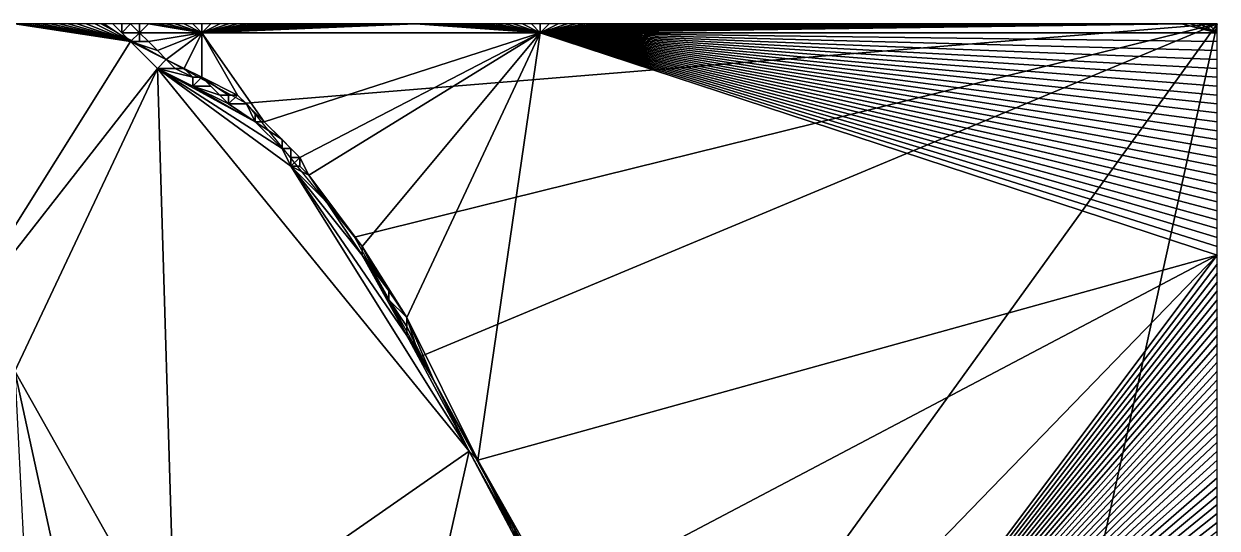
# Model space of a CAD drawing. Header units: metres. Extents: x -1103 to 901, y -902 to 905.
# Drawn here: x 632 to 900, y 786.7 to 900 of the extents above; entities that cross this region are included whole.
import ezdxf

# ---------------------------------------------------------------- set-up
doc = ezdxf.new("R2010")
doc.units = ezdxf.units.M
for name, color, linetype in [('OSM_TERRAIN', 3, 'CONTINUOUS'), ('OSM_WATER_OUTLINES', 4, 'CONTINUOUS'), ('OSM_WATER_SURFACE', 5, 'CONTINUOUS')]:
    doc.layers.add(name, color=color, linetype=linetype)

msp = doc.modelspace()

# ---------------------------------------------------------------- linework, layer by layer
at = {"layer": 'OSM_TERRAIN'}
for points in [[(612, 826, 3.73), (656, 896, 1.39), (630, 900, 2.24)], [(656, 896, 1.39), (632, 900, 2.17), (630, 900, 2.24)], [(656, 896, 1.39), (634, 900, 2.1), (632, 900, 2.17)], [(634, 900, 2.1), (656, 896, 1.39), (636, 900, 2.03)], [(656, 896, 1.39), (638, 900, 1.96), (636, 900, 2.03)], [(656, 896, 1.39), (640, 900, 1.89), (638, 900, 1.96)], [(656, 896, 1.39), (642, 900, 1.82), (640, 900, 1.89)], [(642, 900, 1.82), (656, 896, 1.39), (644, 900, 1.75)], [(656, 896, 1.39), (646, 900, 1.68), (644, 900, 1.75)], [(656, 896, 1.39), (648, 900, 1.62), (646, 900, 1.68)], [(656, 896, 1.39), (650, 900, 1.55), (648, 900, 1.62)], [(656, 896, 1.39), (652, 900, 1.49), (650, 900, 1.55)], [(656, 896, 1.39), (654, 898), (652, 900, 1.49)], [(654, 898), (654, 900, 1.42), (652, 900, 1.49)], [(654, 898), (656, 900, 1.35), (654, 900, 1.42)], [(654, 898), (658, 898), (656, 900, 1.35)], [(656, 896, 1.39), (658, 898), (654, 898)], [(658, 898), (658, 900, 1.29), (656, 900, 1.35)], [(656, 896, 1.39), (658, 896), (658, 898)], [(658, 898), (672, 898), (660, 900, 1.23)], [(658, 898), (660, 900, 1.23), (658, 900, 1.29)], [(658, 896), (660, 896), (658, 898)], [(660, 896), (672, 898), (658, 898)], [(672, 898), (662, 900, 1.17), (660, 900, 1.23)], [(662, 894), (672, 898), (660, 896)], [(672, 898), (664, 900, 1.11), (662, 900, 1.17)], [(662, 894), (664, 892), (672, 898)], [(672, 898), (666, 900, 1.05), (664, 900, 1.11)], [(664, 892), (668, 890), (672, 898)], [(672, 898), (668, 900, 0.99), (666, 900, 1.05)], [(672, 898), (670, 900, 0.93), (668, 900, 0.99)], [(672, 888), (672, 898), (668, 890)], [(672, 898), (672, 900, 0.88), (670, 900, 0.93)], [(672, 898), (674, 900, 0.82), (672, 900, 0.88)], [(672, 898), (676, 900, 0.76), (674, 900, 0.82)], [(672, 898), (678, 900, 0.71), (676, 900, 0.76)], [(672, 898), (680, 900, 0.66), (678, 900, 0.71)], [(672, 898), (682, 900, 0.6), (680, 900, 0.66)], [(672, 898), (684, 900, 0.55), (682, 900, 0.6)], [(672, 898), (686, 900, 0.5), (684, 900, 0.55)], [(672, 898), (688, 900, 0.45), (686, 900, 0.5)], [(672, 898), (690, 900, 0.41), (688, 900, 0.45)], [(672, 898), (692, 900, 0.36), (690, 900, 0.41)], [(672, 898), (694, 900, 0.31), (692, 900, 0.36)], [(672, 898), (696, 900, 0.26), (694, 900, 0.31)], [(672, 898), (698, 900, 0.22), (696, 900, 0.26)], [(672, 898), (700, 900, 0.17), (698, 900, 0.22)], [(672, 898), (702, 900, 0.13), (700, 900, 0.17)], [(672, 898), (704, 900, 0.09), (702, 900, 0.13)], [(672, 898), (706, 900, 0.04), (704, 900, 0.09)], [(672, 898), (708, 900, 0), (706, 900, 0.04)], [(672, 898), (710, 900, -0.04), (708, 900, 0)], [(672, 898), (712, 900, -0.08), (710, 900, -0.04)], [(672, 898), (714, 900, -0.12), (712, 900, -0.08)], [(672, 898), (716, 900, -0.15), (714, 900, -0.12)], [(672, 898), (718, 900, -0.19), (716, 900, -0.15)], [(672, 898), (720, 900, -0.23), (718, 900, -0.19)], [(672, 898), (748, 898), (720, 900, -0.23)], [(686, 878), (672, 898), (680, 884)], [(686, 878), (748, 898), (672, 898)], [(680, 884), (672, 898), (672, 888)], [(694, 870), (748, 898), (686, 878)], [(696, 866), (748, 898), (694, 870)], [(708, 850), (748, 898), (696, 866)], [(718, 834), (748, 898), (708, 850)], [(734, 802), (748, 898), (718, 834)], [(748, 898), (722, 900, -0.26), (720, 900, -0.23)], [(748, 898), (724, 900, -0.29), (722, 900, -0.26)], [(748, 898), (726, 900, -0.33), (724, 900, -0.29)], [(748, 898), (728, 900, -0.36), (726, 900, -0.33)], [(748, 898), (730, 900, -0.39), (728, 900, -0.36)], [(748, 898), (732, 900, -0.42), (730, 900, -0.39)], [(748, 898), (734, 900, -0.46), (732, 900, -0.42)], [(748, 898), (736, 900, -0.48), (734, 900, -0.46)], [(734, 802), (900, 848), (748, 898)], [(748, 898), (738, 900, -0.51), (736, 900, -0.48)], [(748, 898), (740, 900, -0.54), (738, 900, -0.51)], [(748, 898), (742, 900, -0.57), (740, 900, -0.54)], [(748, 898), (744, 900, -0.59), (742, 900, -0.57)], [(748, 898), (746, 900, -0.62), (744, 900, -0.59)], [(748, 898), (748, 900, -0.64), (746, 900, -0.62)], [(748, 898), (750, 900, -0.67), (748, 900, -0.64)], [(748, 898), (752, 900, -0.69), (750, 900, -0.67)], [(748, 898), (754, 900, -0.71), (752, 900, -0.69)], [(748, 898), (756, 900, -0.73), (754, 900, -0.71)], [(748, 898), (758, 900, -0.76), (756, 900, -0.73)], [(748, 898), (760, 900, -0.77), (758, 900, -0.76)], [(748, 898), (762, 900, -0.79), (760, 900, -0.77)], [(748, 898), (764, 900, -0.81), (762, 900, -0.79)], [(748, 898), (766, 900, -0.83), (764, 900, -0.81)], [(748, 898), (768, 900, -0.85), (766, 900, -0.83)], [(748, 898), (770, 900, -0.86), (768, 900, -0.85)], [(748, 898), (772, 900, -0.88), (770, 900, -0.86)], [(748, 898), (774, 900, -0.89), (772, 900, -0.88)], [(748, 898), (776, 900, -0.91), (774, 900, -0.89)], [(748, 898), (778, 900, -0.92), (776, 900, -0.91)], [(748, 898), (780, 900, -0.93), (778, 900, -0.92)], [(748, 898), (782, 900, -0.95), (780, 900, -0.93)], [(748, 898), (784, 900, -0.96), (782, 900, -0.95)], [(748, 898), (786, 900, -0.97), (784, 900, -0.96)], [(748, 898), (788, 900, -0.98), (786, 900, -0.97)], [(748, 898), (790, 900, -0.99), (788, 900, -0.98)], [(748, 898), (792, 900, -0.99), (790, 900, -0.99)], [(748, 898), (794, 900, -1), (792, 900, -0.99)], [(748, 898), (796, 900, -1.01), (794, 900, -1)], [(748, 898), (798, 900, -1.01), (796, 900, -1.01)], [(748, 898), (800, 900, -1.02), (798, 900, -1.01)], [(748, 898), (802, 900, -1.02), (800, 900, -1.02)], [(748, 898), (804, 900, -1.03), (802, 900, -1.02)], [(748, 898), (806, 900, -1.03), (804, 900, -1.03)], [(748, 898), (808, 900, -1.03), (806, 900, -1.03)], [(748, 898), (810, 900, -1.04), (808, 900, -1.03)], [(748, 898), (812, 900, -1.04), (810, 900, -1.04)], [(748, 898), (814, 900, -1.04), (812, 900, -1.04)], [(748, 898), (816, 900, -1.04), (814, 900, -1.04)], [(748, 898), (818, 900, -1.04), (816, 900, -1.04)], [(748, 898), (820, 900, -1.04), (818, 900, -1.04)], [(748, 898), (822, 900, -1.04), (820, 900, -1.04)], [(748, 898), (824, 900, -1.03), (822, 900, -1.04)], [(748, 898), (826, 900, -1.03), (824, 900, -1.03)], [(748, 898), (828, 900, -1.03), (826, 900, -1.03)], [(748, 898), (830, 900, -1.02), (828, 900, -1.03)], [(748, 898), (832, 900, -1.02), (830, 900, -1.02)], [(748, 898), (834, 900, -1.01), (832, 900, -1.02)], [(748, 898), (836, 900, -1.01), (834, 900, -1.01)], [(748, 898), (838, 900, -1), (836, 900, -1.01)], [(748, 898), (840, 900, -0.99), (838, 900, -1)], [(748, 898), (842, 900, -0.98), (840, 900, -0.99)], [(748, 898), (844, 900, -0.98), (842, 900, -0.98)], [(748, 898), (846, 900, -0.97), (844, 900, -0.98)], [(748, 898), (848, 900, -0.96), (846, 900, -0.97)], [(748, 898), (850, 900, -0.95), (848, 900, -0.96)], [(748, 898), (852, 900, -0.94), (850, 900, -0.95)], [(748, 898), (854, 900, -0.93), (852, 900, -0.94)], [(748, 898), (856, 900, -0.92), (854, 900, -0.93)], [(748, 898), (858, 900, -0.91), (856, 900, -0.92)], [(748, 898), (860, 900, -0.89), (858, 900, -0.91)], [(748, 898), (862, 900, -0.88), (860, 900, -0.89)], [(748, 898), (864, 900, -0.87), (862, 900, -0.88)], [(748, 898), (866, 900, -0.85), (864, 900, -0.87)], [(748, 898), (868, 900, -0.84), (866, 900, -0.85)], [(748, 898), (870, 900, -0.83), (868, 900, -0.84)], [(748, 898), (872, 900, -0.81), (870, 900, -0.83)], [(748, 898), (874, 900, -0.8), (872, 900, -0.81)], [(748, 898), (876, 900, -0.78), (874, 900, -0.8)], [(748, 898), (878, 900, -0.77), (876, 900, -0.78)], [(748, 898), (880, 900, -0.76), (878, 900, -0.77)], [(748, 898), (882, 900, -0.74), (880, 900, -0.76)], [(748, 898), (884, 900, -0.72), (882, 900, -0.74)], [(748, 898), (886, 900, -0.71), (884, 900, -0.72)], [(748, 898), (888, 900, -0.69), (886, 900, -0.71)], [(748, 898), (890, 900, -0.68), (888, 900, -0.69)], [(748, 898), (892, 900, -0.66), (890, 900, -0.68)], [(748, 898), (900, 898), (892, 900, -0.66)], [(900, 848), (900, 850), (748, 898)], [(900, 850), (900, 852), (748, 898)], [(900, 852), (900, 854), (748, 898)], [(748, 898), (900, 854), (900, 856)], [(900, 856), (900, 858), (748, 898)], [(748, 898), (900, 858), (900, 860)], [(900, 860), (900, 862), (748, 898)], [(748, 898), (900, 862), (900, 864)], [(900, 864), (900, 866), (748, 898)], [(748, 898), (900, 866), (900, 868)], [(748, 898), (900, 868), (900, 870)], [(748, 898), (900, 870), (900, 872)], [(900, 872), (900, 874), (748, 898)], [(748, 898), (900, 874), (900, 876)], [(748, 898), (900, 876), (900, 878)], [(900, 878), (900, 880), (748, 898)], [(900, 880), (900, 882), (748, 898)], [(748, 898), (900, 882), (900, 884)], [(900, 884), (900, 886), (748, 898)], [(748, 898), (900, 886), (900, 888)], [(748, 898), (900, 888), (900, 890)], [(900, 890), (900, 892), (748, 898)], [(900, 892), (900, 894), (748, 898)], [(748, 898), (900, 896), (900, 898)], [(748, 898), (900, 894), (900, 896)], [(900, 898), (894, 900, -0.64), (892, 900, -0.66)], [(900, 898), (896, 900, -0.63), (894, 900, -0.64)], [(900, 898), (898, 900, -0.61), (896, 900, -0.63)], [(900, 898), (900, 900, -0.59), (898, 900, -0.61)], [(662, 890, 1.26), (656, 896, 1.39), (612, 826, 3.73)], [(662, 890, 1.26), (664, 892), (656, 896, 1.39)], [(656, 896, 1.39), (664, 892), (662, 894)], [(656, 896, 1.39), (660, 896), (658, 896)], [(656, 896, 1.39), (662, 894), (660, 896)], [(630, 822, 3.2), (662, 890, 1.26), (612, 826, 3.73)], [(662, 890, 1.26), (630, 822, 3.2), (666, 758, 2.79)], [(662, 890, 1.26), (666, 890, 1.14), (664, 892)], [(666, 758, 2.79), (732, 804, 0.32), (662, 890, 1.26)], [(732, 804, 0.32), (692, 868, 0.62), (662, 890, 1.26)], [(662, 890, 1.26), (692, 868, 0.62), (690, 872, 0.64)], [(662, 890, 1.26), (690, 872, 0.64), (684, 878, 0.74)], [(684, 878, 0.74), (670, 886, 1.06), (662, 890, 1.26)], [(662, 890, 1.26), (670, 886, 1.06), (670, 888, 1.04)], [(662, 890, 1.26), (670, 888, 1.04), (666, 890, 1.14)], [(666, 890, 1.14), (668, 890), (664, 892)], [(670, 888, 1.04), (668, 890), (666, 890, 1.14)], [(670, 888, 1.04), (672, 888), (668, 890)], [(670, 886, 1.06), (672, 888), (670, 888, 1.04)], [(670, 886, 1.06), (674, 886, 0.94), (672, 888)], [(676, 884, 0.91), (672, 888), (674, 886, 0.94)], [(676, 884, 0.91), (678, 884, 0.85), (672, 888)], [(678, 884, 0.85), (680, 884), (672, 888)], [(684, 878, 0.74), (678, 882, 0.87), (670, 886, 1.06)], [(670, 886, 1.06), (678, 882, 0.87), (676, 884, 0.91)], [(670, 886, 1.06), (676, 884, 0.91), (674, 886, 0.94)], [(678, 882, 0.87), (678, 884, 0.85), (676, 884, 0.91)], [(678, 882, 0.87), (682, 882, 0.76), (680, 884)], [(678, 882, 0.87), (680, 884), (678, 884, 0.85)], [(684, 878, 0.74), (682, 882, 0.76), (678, 882, 0.87)], [(684, 880), (680, 884), (682, 882, 0.76)], [(684, 880), (686, 878), (680, 884)], [(684, 878, 0.74), (684, 880), (682, 882, 0.76)], [(684, 878, 0.74), (686, 878), (684, 880)], [(690, 872, 0.64), (690, 874), (684, 878, 0.74)], [(684, 878, 0.74), (690, 874), (686, 878)], [(692, 872), (686, 878), (690, 874)], [(692, 872), (694, 870), (686, 878)], [(690, 872, 0.64), (692, 872), (690, 874)], [(692, 868, 0.62), (692, 870), (690, 872, 0.64)], [(690, 872, 0.64), (692, 870), (692, 872)], [(692, 870), (694, 870), (692, 872)], [(692, 868, 0.62), (694, 868), (694, 870)], [(692, 868, 0.62), (694, 870), (692, 870)], [(694, 868), (696, 866), (694, 870)], [(732, 804, 0.32), (718, 830, 0.35), (692, 868, 0.62)], [(692, 868, 0.62), (718, 830, 0.35), (708, 848, 0.41)], [(708, 848, 0.41), (700, 860), (692, 868, 0.62)], [(700, 860), (696, 866), (692, 868, 0.62)], [(692, 868, 0.62), (696, 866), (694, 868)], [(700, 860), (708, 850), (696, 866)], [(708, 848, 0.41), (708, 850), (700, 860)], [(708, 848, 0.41), (710, 846), (708, 850)], [(710, 846), (714, 840), (708, 850)], [(714, 840), (718, 834), (708, 850)], [(708, 848, 0.41), (718, 830, 0.35), (714, 838, 0.36)], [(714, 838, 0.36), (714, 840), (708, 848, 0.41)], [(708, 848, 0.41), (714, 840), (710, 846)], [(752, 770), (900, 848), (734, 802)], [(752, 770), (778, 722), (900, 848)], [(900, 848), (778, 722), (792, 704)], [(792, 704), (900, 846), (900, 848)], [(792, 704), (900, 844), (900, 846)], [(792, 704), (900, 842), (900, 844)], [(900, 840), (900, 842), (792, 704)], [(714, 838, 0.36), (718, 834), (714, 840)], [(900, 838), (900, 840), (792, 704)], [(718, 830, 0.35), (718, 832), (714, 838, 0.36)], [(714, 838, 0.36), (718, 832), (718, 834)], [(792, 704), (900, 836), (900, 838)], [(724, 820), (734, 802), (718, 834)], [(724, 820), (718, 834), (720, 828)], [(720, 828), (718, 834), (718, 832)], [(792, 704), (900, 834), (900, 836)], [(900, 832), (900, 834), (792, 704)], [(718, 830, 0.35), (720, 828), (718, 832)], [(900, 830), (900, 832), (792, 704)], [(732, 804, 0.32), (724, 820), (718, 830, 0.35)], [(718, 830, 0.35), (724, 820), (720, 828)], [(792, 704), (900, 828), (900, 830)], [(792, 704), (900, 826), (900, 828)], [(900, 824), (900, 826), (792, 704)], [(900, 822), (900, 824), (792, 704)], [(650, 730, 4.06), (630, 822, 3.2), (632, 782, 3.75)], [(650, 730, 4.06), (666, 758, 2.79), (630, 822, 3.2)], [(792, 704), (900, 820), (900, 822)], [(732, 804, 0.32), (734, 802), (724, 820)], [(792, 704), (900, 818), (900, 820)], [(900, 816), (900, 818), (792, 704)], [(792, 704), (900, 814), (900, 816)], [(900, 812), (900, 814), (792, 704)], [(792, 704), (900, 810), (900, 812)], [(900, 808), (900, 810), (792, 704)], [(900, 806), (900, 808), (792, 704)], [(718, 742, 1.49), (732, 804, 0.32), (666, 758, 2.79)], [(718, 742, 1.49), (748, 774, 0.38), (732, 804, 0.32)], [(748, 774, 0.38), (742, 786, 0.34), (732, 804, 0.32)], [(732, 804, 0.32), (742, 786, 0.34), (734, 802)], [(792, 704), (900, 804), (900, 806)], [(900, 802), (900, 804), (792, 704)], [(742, 786, 0.34), (748, 776), (734, 802)], [(752, 770), (734, 802), (748, 776)], [(792, 704), (900, 800), (900, 802)], [(792, 704), (900, 798), (900, 800)], [(900, 796), (900, 798), (792, 704)], [(792, 704), (900, 794), (900, 796)], [(900, 792), (900, 794), (792, 704)], [(792, 704), (900, 790), (900, 792)], [(900, 788), (900, 790), (792, 704)], [(792, 704), (900, 786), (900, 788)]]:
    msp.add_3dface(points, dxfattribs=at)
at = {"layer": 'OSM_WATER_OUTLINES'}
msp.add_polyline3d([(900, 900, 1), (649.38, 900, 1), (681.96, 882.15, 1), (706.27, 852.1, 1), (721.1, 825.29, 1), (774.77, 726.38, 1), (839.49, 624.71, 1), (900, 469.07, 1)], close=True, dxfattribs=at)
at = {"layer": 'OSM_WATER_SURFACE'}
for points in [[(900, 900, 1), (649.38, 900, 1), (681.96, 882.15, 1)], [(900, 900, 1), (681.96, 882.15, 1), (706.27, 852.1, 1)], [(900, 900, 1), (706.27, 852.1, 1), (721.1, 825.29, 1)], [(900, 900, 1), (721.1, 825.29, 1), (774.77, 726.38, 1)], [(900, 900, 1), (774.77, 726.38, 1), (839.49, 624.71, 1)], [(839.49, 624.71, 1), (900, 469.07, 1), (900, 900, 1)]]:
    msp.add_3dface(points, dxfattribs=at)

doc.saveas('drawing.dxf')
